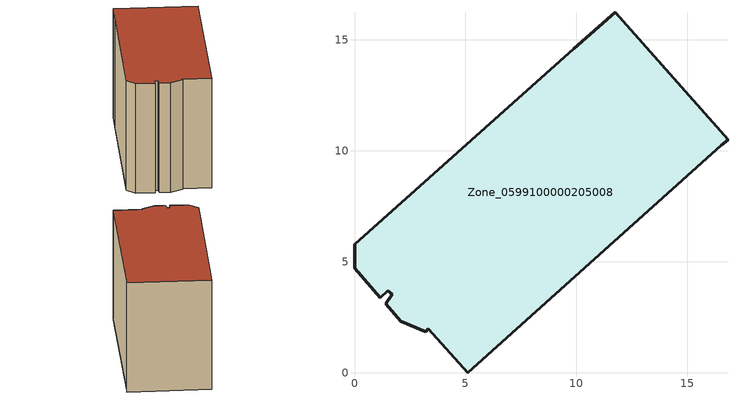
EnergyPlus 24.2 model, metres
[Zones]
Zone_0599100000205008
 floor ground (C_G): 9.88,14.61 11.76,16.25 16.83,10.51 16.52,10.26 5.1,0 3.33,1.98 3.22,1.85 2.08,2.32 1.4,3.11 1.71,3.54 1.49,3.69 1.16,3.39 0.02,4.71 0,5.78 z0
 wall outside (C_F): 0.02,4.71 1.16,3.39 1.49,3.69 1.71,3.54 1.4,3.11 2.08,2.32 3.22,1.85 3.33,1.98 5.1,0 16.52,10.26 16.83,10.51 11.76,16.25 9.88,14.61 0,5.78 0.02,4.71 z0:10.82
 roof outside (C_R): 1.4,3.11 2.08,2.32 3.22,1.85 3.33,1.98 5.1,0 16.52,10.26 16.83,10.51 11.76,16.25 9.88,14.61 0,5.78 0.02,4.71 1.16,3.39 1.49,3.69 1.71,3.54 z10.82
[BUILDING]
Pand.0599100000205008: North Axis=0; Terrain=City; Loads Convergence Tolerance Value=0.04; Temperature Convergence Tolerance Value=0.4; Solar Distribution=FullExterior; Maximum Number of Warmup Days=25; Minimum Number of Warmup Days=1
[Site:Location]
Rotterdam.The.Hague.AP_ZH_NLD Design_Conditions: Latitude=51.96; Longitude=4.45; Time Zone=1; Elevation=-4.5
[SITE:GROUNDTEMPERATURE:BUILDINGSURFACE]
18, 18, 18, 18, 18, 18, 18, 18, 18, 18, 18, 18
[MATERIAL] Thermal Absorptance=0.9; Solar Absorptance=0.7; Visible Absorptance=0.7
Name | Roughness | Thickness | Conductivity | Density | Specific Heat
G.TI.1946 | MediumSmooth | 0.15 | 1 | 540 | 1210
F.TI.1946 | Rough | 0.3 | 0.857143 | 1920 | 840
R.TI.1946 | MediumRough | 0.2 | 0.1 | 1500 | 1000
[CONSTRUCTION]
C_G: G.TI.1946
C_F: F.TI.1946
C_R: R.TI.1946
[ZONE]
Zone_0599100000205008: Type=1; Multiplier=1; Ceiling Height=Autocalculate; Volume=Autocalculate; Floor Area=autocalculate; Part of Total Floor Area=Yes
[ZONEINFILTRATION:DESIGNFLOWRATE]
Infil_Zone_0599100000205008: Zone or ZoneList or Space or SpaceList=Zone_0599100000205008; Schedule=AlwaysOn; Design Flow Rate Calculation Method=Flow/Area; Flow Rate per Floor Area=0.003; Constant Term Coefficient=1; Temperature Term Coefficient=0; Velocity Term Coefficient=0; Velocity Squared Term Coefficient=0
[HVACTEMPLATE:ZONE:IDEALLOADSAIRSYSTEM]
Zone_0599100000205008: Maximum Heating Supply Air Temperature=50; Minimum Cooling Supply Air Temperature=13; Maximum Heating Supply Air Humidity Ratio=0.0156; Minimum Cooling Supply Air Humidity Ratio=0.0077; Heating Limit=NoLimit; Cooling Limit=NoLimit; Dehumidification Control Type=ConstantSensibleHeatRatio; Cooling Sensible Heat Ratio=0.7; Dehumidification Setpoint=60; Humidification Control Type=None; Humidification Setpoint=30; Outdoor Air Method=None; Outdoor Air Flow Rate per Person=0.00944; Outdoor Air Flow Rate per Zone Floor Area=0; Outdoor Air Flow Rate per Zone=0; Demand Controlled Ventilation Type=None; Outdoor Air Economizer Type=NoEconomizer; Heat Recovery Type=None; Sensible Heat Recovery Effectiveness=0.7; Latent Heat Recovery Effectiveness=0.65
[ZONECONTROL:THERMOSTAT]
ThermostatControl_Zone_0599100000205008: Zone or ZoneList=Zone_0599100000205008; Control Type Schedule=DualSetpointControlType; Control 1=Thermostat_Zone_0599100000205008; Temperature Difference Between Cutout And Setpoint=0
[THERMOSTATSETPOINT:DUALSETPOINT]
Thermostat_Zone_0599100000205008: Heating Setpoint Temperature Schedule=HeatingSetpoint_Zone_0599100000205008; Cooling Setpoint Temperature Schedule=CoolingSetpoint_Zone_0599100000205008
[SCHEDULE:COMPACT]
HeatingSetpoint_Zone_0599100000205008: Through: 12/31, For: AllDays, Until: 24:00, 21
CoolingSetpoint_Zone_0599100000205008: Through: 12/31, For: AllDays, Until: 24:00, 24
DualSetpointControlType: Through: 12/31, For: AllDays, Until: 24:00, 4
AlwaysOn: Through: 12/31, For: AllDays, Until: 24:00, 1
